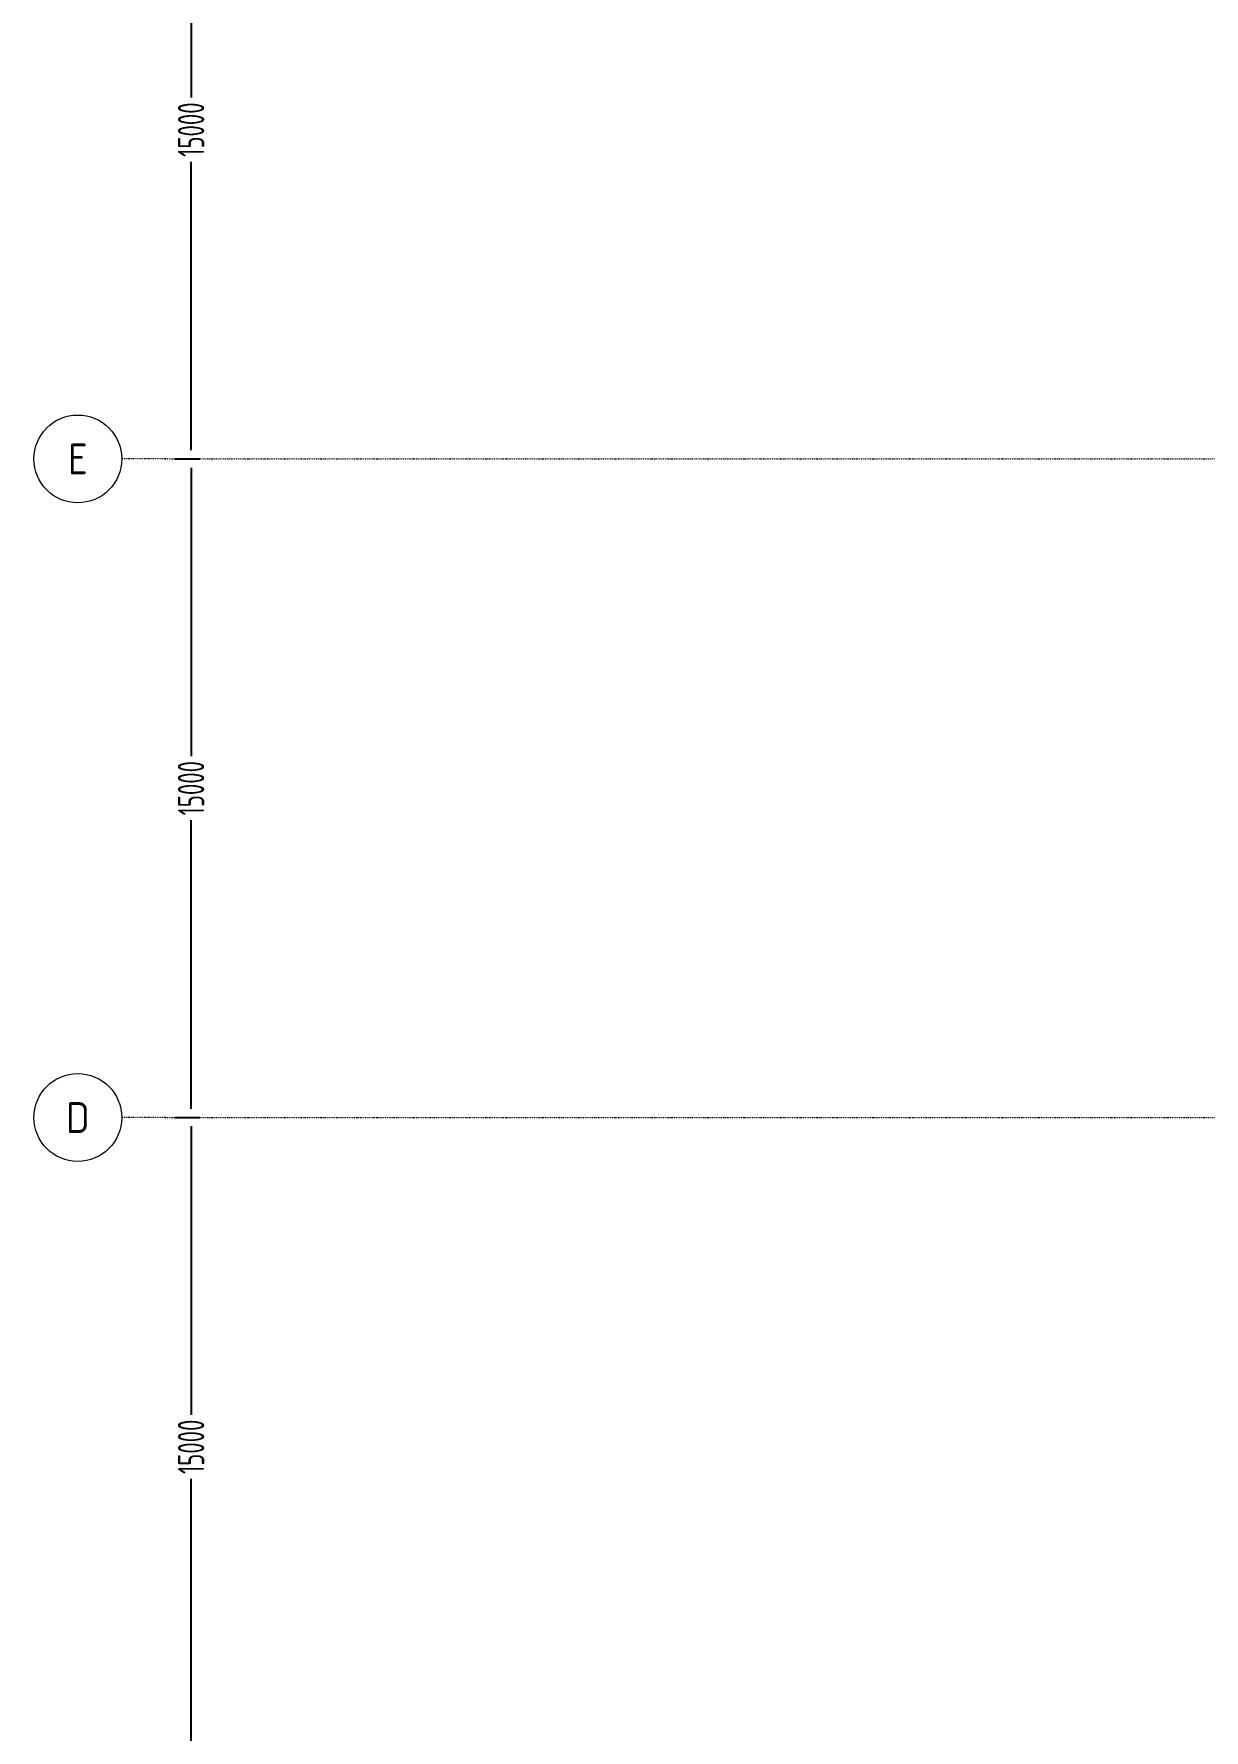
# Model space of a CAD drawing. Extents: x -32000 to 416743, y -254124 to 144214.
# Drawn here: x -32000 to -5342, y 31049 to 69680 of the extents above; entities that cross this region are included whole.
import ezdxf
from ezdxf.enums import TextEntityAlignment as Align

# ---------------------------------------------------------------- set-up
doc = ezdxf.new("R2010")
doc.units = 0
doc.header["$LTSCALE"] = 10
doc.linetypes.add('H12PL4$0$JJP_三點線', pattern=[0.9, 0.3, -0.15, 0, -0.15, 0, -0.15, 0, -0.15])
doc.linetypes.add('XFM7P40ICA$0$H12PL4$0$JJP_三點線', pattern=[0.9, 0.3, -0.15, 0, -0.15, 0, -0.15, 0, -0.15])
for name, color, linetype in [('H12PL4$0$A-DIM', 250, 'Continuous'), ('H12PL4$0$S-GRID', 252, 'Continuous'), ('XFM7P40ICA$0$H12PL4$0$A-DIM', 250, 'Continuous'), ('XFM7P40ICA$0$H12PL4$0$S-GRID', 252, 'Continuous')]:
    doc.layers.add(name, color=color, linetype=linetype)
doc.styles.add('H12PL4$0$dim-txt', font='isocp.shx', dxfattribs={"width": 0.7, "bigfont": 'chineset.shx'})
doc.styles.add('H12PL4$0$Standard', font='isocp.shx', dxfattribs={"bigfont": 'chineset.shx'})
doc.styles.add('XFM7P40ICA$0$H12PL4$0$dim-txt', font='isocp.shx', dxfattribs={"width": 0.7, "bigfont": 'chineset.shx'})
doc.styles.add('XFM7P40ICA$0$H12PL4$0$Standard', font='isocp.shx', dxfattribs={"bigfont": 'chineset.shx'})
doc.dimstyles.new('H12PL4$0$ARCH-dim-2000', dxfattribs={"dimscale": 2000, "dimtxt": 0.3, "dimasz": 0.1, "dimexe": 0.1, "dimexo": 0.1, "dimgap": 0.05, "dimtad": 1, "dimdec": 0, "dimrnd": 0.5, "dimdsep": 46, "dimtxsty": 'H12PL4$0$dim-txt', "dimblk": 'H12PL4$0$_Dot', "dimcen": 2, "dimclrd": 256, "dimclre": 256, "dimclrt": 256, "dimadec": 0, "dimazin": 0, "dimtfac": 1, "dimtix": 1, "dimtmove": 2, "dimatfit": 3, "dimldrblk": 'H12PL4$0$_OBLIQUE', "dimfxl": 1, "dimtvp": 1, "dimtolj": 1, "dimarcsym": 0})
doc.dimstyles.new('XFM7P40ICA$0$H12PL4$0$ARCH-dim-2000', dxfattribs={"dimscale": 2000, "dimtxt": 0.3, "dimasz": 0.1, "dimexe": 0.1, "dimexo": 0.1, "dimgap": 0.05, "dimtad": 1, "dimdec": 0, "dimrnd": 0.5, "dimdsep": 46, "dimtxsty": 'XFM7P40ICA$0$H12PL4$0$dim-txt', "dimblk": 'XFM7P40ICA$0$H12PL4$0$_Dot', "dimcen": 2, "dimclrd": 256, "dimclre": 256, "dimclrt": 256, "dimadec": 0, "dimazin": 0, "dimtfac": 1, "dimtix": 1, "dimtmove": 2, "dimatfit": 3, "dimldrblk": 'XFM7P40ICA$0$H12PL4$0$_OBLIQUE', "dimfxl": 1, "dimtvp": 1, "dimtolj": 1, "dimarcsym": 0})

# ---------------------------------------------------------------- blocks, each defined once
blk = doc.blocks.new('*D169')
at = {"layer": 'DEFPOINTS', "color": 0, "linetype": 'Continuous', "transparency": 16777216}
for p in [(-29000, 75000), (-29000, 60000), (-28420, 60000)]:
    blk.add_point(p, dxfattribs=at)
at = {"layer": 'H12PL4$0$A-DIM', "linetype": 'Continuous', "lineweight": -2, "transparency": 16777216}
for p, q in [((-28800, 75000), (-28220, 75000)), ((-28420, 74800), (-28420, 68230)), ((-28420, 60200), (-28420, 66770)), ((-28800, 60000), (-28220, 60000))]:
    blk.add_line(p, q, dxfattribs=at)
at = {"layer": 'H12PL4$0$A-DIM', "linetype": 'Continuous', "lineweight": 0, "transparency": 16777216, "insert": (-28420, 67500), "char_height": 600, "attachment_point": 5, "rotation": 90, "style": 'H12PL4$0$dim-txt'}
blk.add_mtext('\\A1;15000', dxfattribs=at)
blk = doc.blocks.new('H12PL4$0$_Dot')
blk = doc.blocks.new('H12PL4$0$_OBLIQUE')
at = {"color": 0, "linetype": 'ByBlock', "lineweight": -2}
blk.add_line((-0.5, -0.5), (0.5, 0.5), dxfattribs=at)
blk = doc.blocks.new('*D170')
at = {"layer": 'DEFPOINTS', "color": 0, "linetype": 'Continuous', "transparency": 16777216}
for p in [(-29000, 60000), (-29000, 45000), (-28420, 45000)]:
    blk.add_point(p, dxfattribs=at)
at = {"layer": 'H12PL4$0$A-DIM', "linetype": 'Continuous', "lineweight": -2, "transparency": 16777216}
for p, q in [((-28800, 60000), (-28220, 60000)), ((-28420, 59800), (-28420, 53230)), ((-28420, 45200), (-28420, 51770)), ((-28800, 45000), (-28220, 45000))]:
    blk.add_line(p, q, dxfattribs=at)
at = {"layer": 'H12PL4$0$A-DIM', "linetype": 'Continuous', "lineweight": 0, "transparency": 16777216, "insert": (-28420, 52500), "char_height": 600, "attachment_point": 5, "rotation": 90, "style": 'H12PL4$0$dim-txt'}
blk.add_mtext('\\A1;15000', dxfattribs=at)
blk = doc.blocks.new('*D171')
at = {"layer": 'DEFPOINTS', "color": 0, "linetype": 'Continuous', "transparency": 16777216}
for p in [(-29000, 45000), (-29000, 30000), (-28420, 30000)]:
    blk.add_point(p, dxfattribs=at)
at = {"layer": 'H12PL4$0$A-DIM', "linetype": 'Continuous', "lineweight": -2, "transparency": 16777216}
for p, q in [((-28800, 45000), (-28220, 45000)), ((-28420, 44800), (-28420, 38230)), ((-28420, 30200), (-28420, 36770)), ((-28800, 30000), (-28220, 30000))]:
    blk.add_line(p, q, dxfattribs=at)
at = {"layer": 'H12PL4$0$A-DIM', "linetype": 'Continuous', "lineweight": 0, "transparency": 16777216, "insert": (-28420, 37500), "char_height": 600, "attachment_point": 5, "rotation": 90, "style": 'H12PL4$0$dim-txt'}
blk.add_mtext('\\A1;15000', dxfattribs=at)
blk = doc.blocks.new('*D910')
at = {"layer": 'DEFPOINTS', "color": 0, "linetype": 'Continuous', "transparency": 16777216}
for p in [(-29000, 75000), (-29000, 60000), (-28420, 60000)]:
    blk.add_point(p, dxfattribs=at)
at = {"layer": 'XFM7P40ICA$0$H12PL4$0$A-DIM', "linetype": 'Continuous', "lineweight": -2, "transparency": 16777216}
for p, q in [((-28800, 75000), (-28220, 75000)), ((-28420, 74800), (-28420, 68230)), ((-28420, 60200), (-28420, 66770)), ((-28800, 60000), (-28220, 60000))]:
    blk.add_line(p, q, dxfattribs=at)
at = {"layer": 'XFM7P40ICA$0$H12PL4$0$A-DIM', "linetype": 'Continuous', "lineweight": 0, "transparency": 16777216, "insert": (-28420, 67500), "char_height": 600, "attachment_point": 5, "rotation": 90, "style": 'XFM7P40ICA$0$H12PL4$0$dim-txt'}
blk.add_mtext('\\A1;15000', dxfattribs=at)
blk = doc.blocks.new('XFM7P40ICA$0$H12PL4$0$_Dot')
blk = doc.blocks.new('XFM7P40ICA$0$H12PL4$0$_OBLIQUE')
at = {"color": 0, "linetype": 'ByBlock', "lineweight": -2}
blk.add_line((-0.5, -0.5), (0.5, 0.5), dxfattribs=at)
blk = doc.blocks.new('*D911')
at = {"layer": 'DEFPOINTS', "color": 0, "linetype": 'Continuous', "transparency": 16777216}
for p in [(-29000, 60000), (-29000, 45000), (-28420, 45000)]:
    blk.add_point(p, dxfattribs=at)
at = {"layer": 'XFM7P40ICA$0$H12PL4$0$A-DIM', "linetype": 'Continuous', "lineweight": -2, "transparency": 16777216}
for p, q in [((-28800, 60000), (-28220, 60000)), ((-28420, 59800), (-28420, 53230)), ((-28420, 45200), (-28420, 51770)), ((-28800, 45000), (-28220, 45000))]:
    blk.add_line(p, q, dxfattribs=at)
at = {"layer": 'XFM7P40ICA$0$H12PL4$0$A-DIM', "linetype": 'Continuous', "lineweight": 0, "transparency": 16777216, "insert": (-28420, 52500), "char_height": 600, "attachment_point": 5, "rotation": 90, "style": 'XFM7P40ICA$0$H12PL4$0$dim-txt'}
blk.add_mtext('\\A1;15000', dxfattribs=at)
blk = doc.blocks.new('*D912')
at = {"layer": 'DEFPOINTS', "color": 0, "linetype": 'Continuous', "transparency": 16777216}
for p in [(-29000, 45000), (-29000, 30000), (-28420, 30000)]:
    blk.add_point(p, dxfattribs=at)
at = {"layer": 'XFM7P40ICA$0$H12PL4$0$A-DIM', "linetype": 'Continuous', "lineweight": -2, "transparency": 16777216}
for p, q in [((-28800, 45000), (-28220, 45000)), ((-28420, 44800), (-28420, 38230)), ((-28420, 30200), (-28420, 36770)), ((-28800, 30000), (-28220, 30000))]:
    blk.add_line(p, q, dxfattribs=at)
at = {"layer": 'XFM7P40ICA$0$H12PL4$0$A-DIM', "linetype": 'Continuous', "lineweight": 0, "transparency": 16777216, "insert": (-28420, 37500), "char_height": 600, "attachment_point": 5, "rotation": 90, "style": 'XFM7P40ICA$0$H12PL4$0$dim-txt'}
blk.add_mtext('\\A1;15000', dxfattribs=at)
blk = doc.blocks.new('H12PL4')
at = {"layer": 'H12PL4$0$S-GRID', "linetype": 'H12PL4$0$JJP_三點線', "lineweight": 0}
for p, q in [((-29000, 60000), (-30000, 60000)), ((-29000, 60000), (289600, 60000)), ((-29000, 45000), (-30000, 45000)), ((-29000, 45000), (289600, 45000))]:
    blk.add_line(p, q, dxfattribs=at)
at = {"layer": 'H12PL4$0$S-GRID', "lineweight": 0}
for centre in [(-31000, 60000), (-31000, 45000)]:
    blk.add_circle(centre, 1000, dxfattribs=at)
at = {"layer": 'H12PL4$0$S-GRID', "linetype": 'H12PL4$0$JJP_三點線', "lineweight": 0}
for p in [(-29000, 60000), (-29000, 60000), (-29000, 45000), (-29000, 45000)]:
    blk.add_point(p, dxfattribs=at)
at = {"layer": 'H12PL4$0$S-GRID', "style": 'H12PL4$0$Standard'}
for s, p in [('E', (-31000, 60350)), ('D', (-31000, 45350))]:
    blk.add_text(s, height=700, dxfattribs=at).set_placement(p, align=Align.TOP_CENTER)
at = {"layer": 'H12PL4$0$A-DIM', "linetype": 'Continuous', "lineweight": 0}
for base, p1, p2, picture, middle in [((-28420, 60000), (-29000, 75000), (-29000, 60000), '*D169', (-28420, 67500)), ((-28420, 45000), (-29000, 60000), (-29000, 45000), '*D170', (-28420, 52500)), ((-28420, 30000), (-29000, 45000), (-29000, 30000), '*D171', (-28420, 37500))]:
    dim = blk.add_linear_dim(base=base, p1=p1, p2=p2, angle=270, dimstyle='H12PL4$0$ARCH-dim-2000', dxfattribs=at)
    dim.commit()
    dim.dimension.update_dxf_attribs({"geometry": picture, "text_midpoint": middle, "dimtype": 128, "text_rotation": 90})
blk = doc.blocks.new('XFM7P40ICA$0$H12PL4')
at = {"layer": 'XFM7P40ICA$0$H12PL4$0$S-GRID', "linetype": 'XFM7P40ICA$0$H12PL4$0$JJP_三點線', "lineweight": 0}
for p, q in [((-29000, 60000), (-30000, 60000)), ((-29000, 60000), (289600, 60000)), ((-29000, 45000), (-30000, 45000)), ((-29000, 45000), (289600, 45000))]:
    blk.add_line(p, q, dxfattribs=at)
at = {"layer": 'XFM7P40ICA$0$H12PL4$0$S-GRID', "lineweight": 0}
for centre in [(-31000, 60000), (-31000, 45000)]:
    blk.add_circle(centre, 1000, dxfattribs=at)
at = {"layer": 'XFM7P40ICA$0$H12PL4$0$S-GRID', "linetype": 'XFM7P40ICA$0$H12PL4$0$JJP_三點線', "lineweight": 0}
for p in [(-29000, 60000), (-29000, 60000), (-29000, 45000), (-29000, 45000)]:
    blk.add_point(p, dxfattribs=at)
at = {"layer": 'XFM7P40ICA$0$H12PL4$0$S-GRID', "style": 'XFM7P40ICA$0$H12PL4$0$Standard'}
for s, p in [('E', (-31000, 60350)), ('D', (-31000, 45350))]:
    blk.add_text(s, height=700, dxfattribs=at).set_placement(p, align=Align.TOP_CENTER)
at = {"layer": 'XFM7P40ICA$0$H12PL4$0$A-DIM', "linetype": 'Continuous', "lineweight": 0}
for base, p1, p2, picture, middle in [((-28420, 60000), (-29000, 75000), (-29000, 60000), '*D910', (-28420, 67500)), ((-28420, 45000), (-29000, 60000), (-29000, 45000), '*D911', (-28420, 52500)), ((-28420, 30000), (-29000, 45000), (-29000, 30000), '*D912', (-28420, 37500))]:
    dim = blk.add_linear_dim(base=base, p1=p1, p2=p2, angle=270, dimstyle='XFM7P40ICA$0$H12PL4$0$ARCH-dim-2000', dxfattribs=at)
    dim.commit()
    dim.dimension.update_dxf_attribs({"geometry": picture, "text_midpoint": middle, "dimtype": 128, "text_rotation": 90})
blk = doc.blocks.new('XFM7P40ICA')
blk.add_blockref('XFM7P40ICA$0$H12PL4', (0, 0))

msp = doc.modelspace()

# ---------------------------------------------------------------- block references
for name in ['H12PL4', 'XFM7P40ICA']:
    msp.add_blockref(name, (0, 0))

doc.saveas('drawing.dxf')
